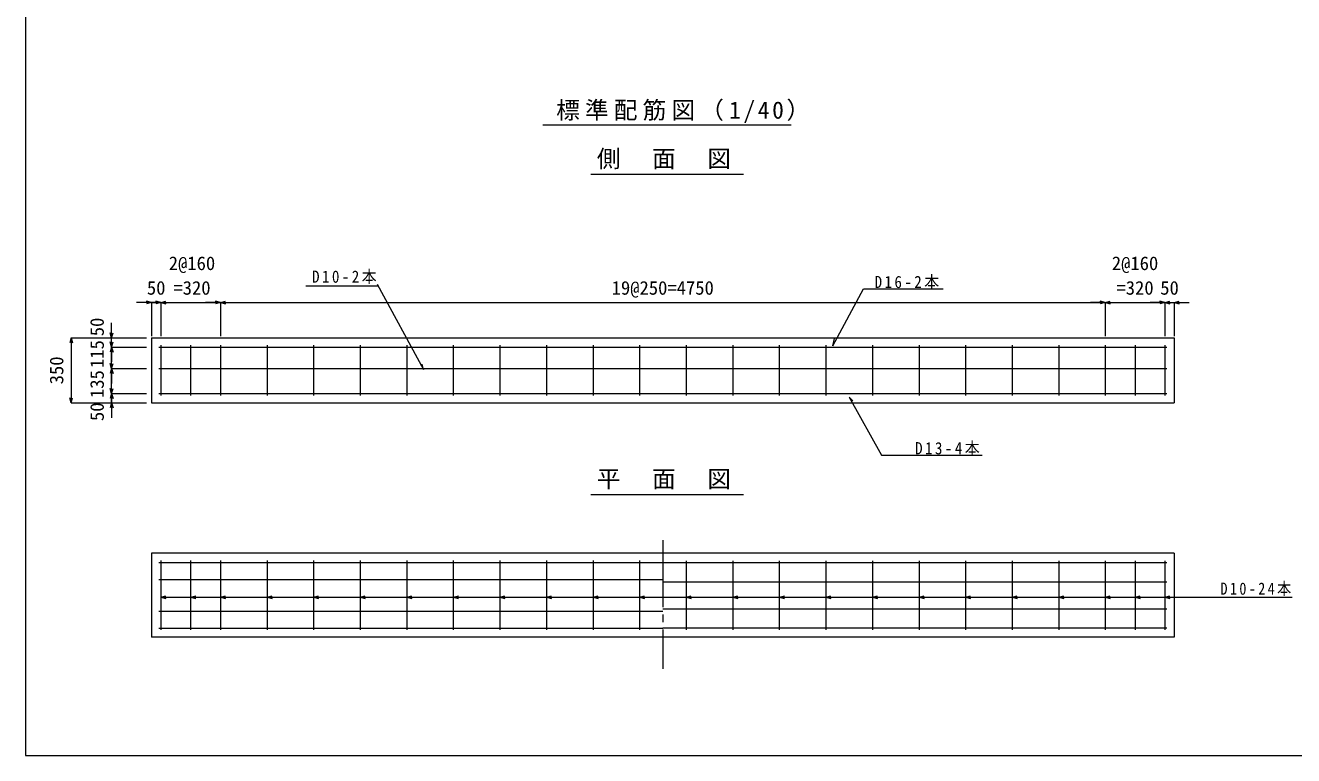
# Model space of a CAD drawing. Units: millimetres on the paper, enlarged 15 times, with parts at other scales. Extents: x -2100 to 2100, y -1470 to 1470.
# Drawn here: x -2100 to 453, y -1470 to 0 of the extents above; entities that cross this region are included whole.
import ezdxf
from ezdxf.enums import TextEntityAlignment as Align

# ---------------------------------------------------------------- set-up
doc = ezdxf.new("R2010")
doc.units = ezdxf.units.MM
doc.header["$LTSCALE"] = 15
doc.linetypes.add('CHAIN2', pattern=[12, 9, -1, 1, -1])
for name, color, linetype, lineweight in [('0-1_ブロック', 3, 'Continuous', 18), ('1-0', 7, 'Continuous', 18), ('1-1_製品図', 3, 'Continuous', 18), ('1-3_鉄筋', 2, 'Continuous', 18), ('1-6_寸法', 4, 'Continuous', 9)]:
    doc.layers.add(name, color=color, linetype=linetype, lineweight=lineweight)
doc.styles.add('ＭＳ ゴシック', font='')
doc.styles.get('ＭＳ ゴシック').set_extended_font_data('MS Gothic')

msp = doc.modelspace()

# ---------------------------------------------------------------- linework, layer by layer
at = {"layer": '0-1_ブロック', "color": 5}
msp.add_line((-2100, 1470), (-2100, -1470), dxfattribs=at)
msp.add_lwpolyline([(-2100, -1470), (2100, -1470), (2100, 1470)], dxfattribs=at)
at = {"layer": '1-0'}
for p, q in [((-474.78, -645), (-412.48, -530.33)), ((-412.48, -530.33), (-252.13, -530.33)), ((-474.78, -645), (-471.28, -630.41))]:
    msp.add_line(p, q, dxfattribs=at)
at = {"layer": '1-0', "linetype": 'CHAIN2'}
msp.add_line((-816.61, -1036.13), (-816.61, -1295.14), dxfattribs=at)
at = {"layer": '1-1_製品図'}
for p, q in [((-1058.13, -200.13), (-558.13, -200.13)), ((-961.77, -299.4), (-654.49, -299.4)), ((-1845.99, -628.77), (212.76, -628.77)), ((-1845.99, -628.77), (-1845.99, -760.02)), ((212.76, -628.77), (212.76, -760.02)), ((-1845.99, -760.02), (212.76, -760.02)), ((-961.77, -944.06), (-654.49, -944.06)), ((-1845.99, -1062.75), (-1845.99, -1231.5)), ((212.76, -1062.75), (-1845.99, -1062.75)), ((212.76, -1062.75), (212.76, -1231.5)), ((212.76, -1231.5), (-1845.99, -1231.5))]:
    msp.add_line(p, q, dxfattribs=at)
at = {"layer": '1-3_鉄筋', "color": 7}
for p, q in [((-1535.67, -524.19), (-1388.93, -524.19)), ((-441.86, -748.21), (-434.54, -755.74)), ((-1827.24, -1151.04), (-1817.1, -1148.33)), ((-1767.24, -1151.04), (-1757.1, -1148.33)), ((-1707.24, -1151.04), (-1697.1, -1148.33)), ((-1613.49, -1151.04), (-1603.35, -1148.33)), ((-1519.74, -1151.04), (-1509.6, -1148.33)), ((-1425.99, -1151.04), (-1415.85, -1148.33)), ((-1332.24, -1151.04), (-1322.1, -1148.33)), ((-1238.49, -1151.04), (-1228.35, -1148.33)), ((-1144.74, -1151.04), (-1134.6, -1148.33)), ((-1050.99, -1151.04), (-1040.85, -1148.33)), ((-957.24, -1151.04), (-947.1, -1148.33)), ((-863.49, -1151.04), (-853.35, -1148.33)), ((-769.74, -1151.04), (-759.6, -1148.33)), ((-675.99, -1151.04), (-665.85, -1148.33)), ((-582.24, -1151.04), (-572.1, -1148.33)), ((-488.49, -1151.04), (-478.35, -1148.33)), ((-394.74, -1151.04), (-384.6, -1148.33)), ((-300.99, -1151.04), (-290.85, -1148.33)), ((-207.24, -1151.04), (-197.1, -1148.33)), ((-113.49, -1151.04), (-103.35, -1148.33)), ((-19.74, -1151.04), (-9.6, -1148.33)), ((74.01, -1151.04), (84.15, -1148.33)), ((134.01, -1151.04), (144.15, -1148.33)), ((194.01, -1151.04), (204.15, -1148.33)), ((-1827.24, -1151.04), (-1817.1, -1153.76)), ((-1827.24, -1151.04), (450.48, -1151.04)), ((-1767.24, -1151.04), (-1757.1, -1153.76)), ((-1707.24, -1151.04), (-1697.1, -1153.76)), ((-1613.49, -1151.04), (-1603.35, -1153.76)), ((-1519.74, -1151.04), (-1509.6, -1153.76)), ((-1425.99, -1151.04), (-1415.85, -1153.76)), ((-1332.24, -1151.04), (-1322.1, -1153.76)), ((-1238.49, -1151.04), (-1228.35, -1153.76)), ((-1144.74, -1151.04), (-1134.6, -1153.76)), ((-1050.99, -1151.04), (-1040.85, -1153.76)), ((-957.24, -1151.04), (-947.1, -1153.76)), ((-863.49, -1151.04), (-853.35, -1153.76)), ((-769.74, -1151.04), (-759.6, -1153.76)), ((-675.99, -1151.04), (-665.85, -1153.76)), ((-582.24, -1151.04), (-572.1, -1153.76)), ((-488.49, -1151.04), (-478.35, -1153.76)), ((-394.74, -1151.04), (-384.6, -1153.76)), ((-300.99, -1151.04), (-290.85, -1153.76)), ((-207.24, -1151.04), (-197.1, -1153.76)), ((-113.49, -1151.04), (-103.35, -1153.76)), ((-19.74, -1151.04), (-9.6, -1153.76)), ((74.01, -1151.04), (84.15, -1153.76)), ((134.01, -1151.04), (144.15, -1153.76)), ((194.01, -1151.04), (204.15, -1153.76))]:
    msp.add_line(p, q, dxfattribs=at)
at = {"layer": '1-3_鉄筋'}
for p, q in [((-1830.99, -647.52), (197.76, -647.52)), ((-1827.24, -643.77), (-1827.24, -745.02)), ((-1767.24, -643.77), (-1767.24, -745.02)), ((-1707.24, -643.77), (-1707.24, -745.02)), ((-1613.49, -643.77), (-1613.49, -745.02)), ((-1519.74, -643.77), (-1519.74, -745.02)), ((-1425.99, -643.77), (-1425.99, -745.02)), ((-1332.24, -643.77), (-1332.24, -745.02)), ((-1238.49, -643.77), (-1238.49, -745.02)), ((-1144.74, -643.77), (-1144.74, -745.02)), ((-1050.99, -643.77), (-1050.99, -745.02)), ((-957.24, -643.77), (-957.24, -745.02)), ((-863.49, -643.77), (-863.49, -745.02)), ((-769.74, -643.77), (-769.74, -745.02)), ((-675.99, -643.77), (-675.99, -745.02)), ((-582.24, -643.77), (-582.24, -745.02)), ((-488.49, -643.77), (-488.49, -745.02)), ((-394.74, -643.77), (-394.74, -745.02)), ((-300.99, -643.77), (-300.99, -745.02)), ((-207.24, -643.77), (-207.24, -745.02)), ((-113.49, -643.77), (-113.49, -745.02)), ((-19.74, -643.77), (-19.74, -745.02)), ((74.01, -643.77), (74.01, -745.02)), ((134.01, -643.77), (134.01, -745.02)), ((194.01, -643.77), (194.01, -745.02)), ((-1830.99, -690.64), (197.76, -690.64)), ((-1830.99, -741.27), (197.76, -741.27)), ((-1830.99, -1080.94), (-816.61, -1080.94)), ((-1827.24, -1077.19), (-1827.24, -1217.06)), ((-1767.24, -1077.19), (-1767.24, -1217.06)), ((-1707.24, -1077.19), (-1707.24, -1217.06)), ((-1613.49, -1077.19), (-1613.49, -1217.06)), ((-1519.74, -1077.19), (-1519.74, -1217.06)), ((-1425.99, -1077.19), (-1425.99, -1217.06)), ((-1332.24, -1077.19), (-1332.24, -1217.06)), ((-1238.49, -1077.19), (-1238.49, -1217.06)), ((-1144.74, -1077.19), (-1144.74, -1217.06)), ((-1050.99, -1077.19), (-1050.99, -1217.06)), ((-957.24, -1077.19), (-957.24, -1217.06)), ((-863.49, -1077.19), (-863.49, -1217.06)), ((-816.61, -1081.5), (197.76, -1081.5)), ((-769.74, -1077.75), (-769.74, -1216.5)), ((-675.99, -1077.75), (-675.99, -1216.5)), ((-582.24, -1077.75), (-582.24, -1216.5)), ((-488.49, -1077.75), (-488.49, -1216.5)), ((-394.74, -1077.75), (-394.74, -1216.5)), ((-300.99, -1077.75), (-300.99, -1216.5)), ((-207.24, -1077.75), (-207.24, -1216.5)), ((-113.49, -1077.75), (-113.49, -1216.5)), ((-19.74, -1077.75), (-19.74, -1216.5)), ((74.01, -1077.75), (74.01, -1216.5)), ((134.01, -1077.75), (134.01, -1216.5)), ((194.01, -1077.75), (194.01, -1216.5)), ((-1830.99, -1115.25), (-816.61, -1115.25)), ((-816.61, -1119.94), (197.76, -1119.94)), ((-816.61, -1174.31), (197.76, -1174.31)), ((-1830.99, -1179), (-816.61, -1179)), ((-1830.99, -1213.31), (-816.61, -1213.31)), ((-816.61, -1212.75), (197.76, -1212.75))]:
    msp.add_line(p, q, dxfattribs=at)
at = {"layer": '1-3_鉄筋', "color": 7}
for points in [[(-1391.57, -520.68), (-1298.6, -692.52), (-1301.04, -682.3)], [(-441.86, -748.21), (-376.44, -865.46), (-174.04, -865.46)]]:
    msp.add_lwpolyline(points, dxfattribs=at)
at = {"layer": '1-6_寸法'}
for p, q in [((-1845.99, -557.91), (-1875.99, -557.91)), ((-1827.24, -557.91), (-1857.24, -557.91)), ((-1845.99, -557.91), (-1856.13, -555.19)), ((-1845.99, -557.91), (-1856.13, -560.63)), ((-1845.99, -557.91), (-1827.24, -557.91)), ((-1845.99, -557.91), (-1845.99, -625.31)), ((-1827.24, -557.91), (-1837.38, -555.19)), ((-1827.24, -557.91), (-1837.38, -560.63)), ((-1827.24, -557.91), (-1817.1, -555.19)), ((-1827.24, -557.91), (-1707.24, -557.91)), ((-1827.24, -557.91), (-1797.24, -557.91)), ((-1827.24, -557.91), (-1817.1, -560.63)), ((-1827.24, -557.91), (-1827.24, -625.31)), ((-1707.24, -557.91), (-1737.24, -557.91)), ((-1707.24, -557.91), (-1717.38, -555.19)), ((-1707.24, -557.91), (-1717.38, -560.63)), ((-1707.24, -557.91), (-1697.1, -555.19)), ((-1707.24, -557.91), (-1677.24, -557.91)), ((-1707.24, -557.91), (-1697.1, -560.63)), ((-1707.24, -557.91), (-1707.24, -625.31)), ((-1707.24, -557.91), (74.01, -557.91)), ((74.01, -557.91), (44.01, -557.91)), ((74.01, -557.91), (63.87, -555.19)), ((74.01, -557.91), (63.87, -560.63)), ((74.01, -557.91), (84.15, -555.19)), ((74.01, -557.91), (104.01, -557.91)), ((74.01, -557.91), (84.15, -560.63)), ((74.01, -557.91), (74.01, -625.31)), ((74.01, -557.91), (194.01, -557.91)), ((194.01, -557.91), (164.01, -557.91)), ((194.01, -557.91), (183.87, -555.19)), ((194.01, -557.91), (183.87, -560.63)), ((194.01, -557.91), (204.15, -555.19)), ((194.01, -557.91), (224.01, -557.91)), ((194.01, -557.91), (204.15, -560.63)), ((194.01, -557.91), (194.01, -625.31)), ((194.01, -557.91), (212.76, -557.91)), ((212.76, -557.91), (222.9, -555.19)), ((212.76, -557.91), (242.76, -557.91)), ((212.76, -557.91), (222.9, -560.63)), ((212.76, -557.91), (212.76, -625.31)), ((-1926.3, -628.77), (-1926.3, -598.77)), ((-2007.79, -628.77), (-2010.51, -638.91)), ((-2007.79, -628.77), (-2007.79, -760.02)), ((-2007.79, -628.77), (-2005.07, -638.91)), ((-2007.79, -628.77), (-1926.3, -628.77)), ((-1926.3, -628.77), (-1929.01, -618.62)), ((-1926.3, -647.52), (-1929.01, -637.37)), ((-1926.3, -647.52), (-1926.3, -617.52)), ((-1926.3, -628.77), (-1923.58, -618.62)), ((-1926.3, -647.52), (-1926.3, -628.77)), ((-1926.3, -628.77), (-1856.43, -628.77)), ((-1926.3, -647.52), (-1923.58, -637.37)), ((-1926.3, -647.52), (-1929.01, -657.66)), ((-1926.3, -690.64), (-1926.3, -647.52)), ((-1926.3, -647.52), (-1856.43, -647.52)), ((-1926.3, -647.52), (-1926.3, -677.52)), ((-1926.3, -647.52), (-1923.58, -657.66)), ((-1926.3, -690.64), (-1926.3, -660.64)), ((-1926.3, -690.64), (-1929.01, -680.5)), ((-1926.3, -690.64), (-1923.58, -680.5)), ((-1926.3, -690.64), (-1929.01, -700.78)), ((-1926.3, -741.27), (-1926.3, -690.64)), ((-1926.3, -690.64), (-1856.43, -690.64)), ((-1926.3, -690.64), (-1926.3, -720.64)), ((-1926.3, -690.64), (-1923.58, -700.78)), ((-1926.3, -741.27), (-1926.3, -711.27)), ((-1926.3, -741.27), (-1929.01, -731.12)), ((-1926.3, -741.27), (-1923.58, -731.12)), ((-2007.79, -760.02), (-2010.51, -749.87)), ((-2007.79, -760.02), (-2005.07, -749.87)), ((-2007.79, -760.02), (-1926.3, -760.02)), ((-1926.3, -741.27), (-1929.01, -751.41)), ((-1926.3, -760.02), (-1929.01, -770.16)), ((-1926.3, -760.02), (-1926.3, -741.27)), ((-1926.3, -741.27), (-1856.43, -741.27)), ((-1926.3, -741.27), (-1926.3, -771.27)), ((-1926.3, -741.27), (-1923.58, -751.41)), ((-1926.3, -760.02), (-1926.3, -790.02)), ((-1926.3, -760.02), (-1923.58, -770.16)), ((-1926.3, -760.02), (-1856.43, -760.02))]:
    msp.add_line(p, q, dxfattribs=at)

# ---------------------------------------------------------------- texts
at = {"layer": '1-0', "attachment_point": 7, "style": 'ＭＳ ゴシック'}
for s, insert, char_height in [('\\T1.22;標準配筋図（1/40）', (-1031.31, -196.38), 34.84), ('\\T1.17;側\u3000面\u3000図', (-949.53, -289.55), 34.84), ('\\T1.33;\\W0.9;D10-2本', (-1522.76, -520.68), 24.51), ('\\T1.33;\\W0.9;D16-2本', (-390.33, -531.41), 24.51), ('\\T1.33;\\W0.9;D13-4本', (-308.75, -866.13), 24.51), ('\\T1.17;平\u3000面\u3000図', (-949.53, -934.2), 34.84), ('\\T1.34;\\W0.85;D10-24本', (305.91, -1148.72), 24.51)]:
    msp.add_mtext(s, dxfattribs=dict(at, insert=insert, char_height=char_height))
at = {"layer": '1-6_寸法', "style": 'ＭＳ ゴシック'}
for s, p in [('2@160', (-1811.35, -500.86)), ('2@160', (87.14, -500.86)), ('50', (-1855.36, -550.41)), ('=320', (-1801.98, -550.41)), ('19@250=4750', (-919.74, -550.41)), ('=320', (96.51, -550.41)), ('50', (184.64, -550.41))]:
    msp.add_text(s, height=27.49, dxfattribs=at).set_placement(p, align=Align.BOTTOM_LEFT)
for s, p in [('50', (-1933.8, -625.78)), ('115', (-1933.8, -689.73)), ('350', (-2015.29, -722.52)), ('135', (-1933.8, -750.16)), ('50', (-1933.8, -796.5))]:
    msp.add_text(s, height=27.49, rotation=90, dxfattribs=at).set_placement(p, align=Align.BOTTOM_LEFT)

doc.saveas('drawing.dxf')
